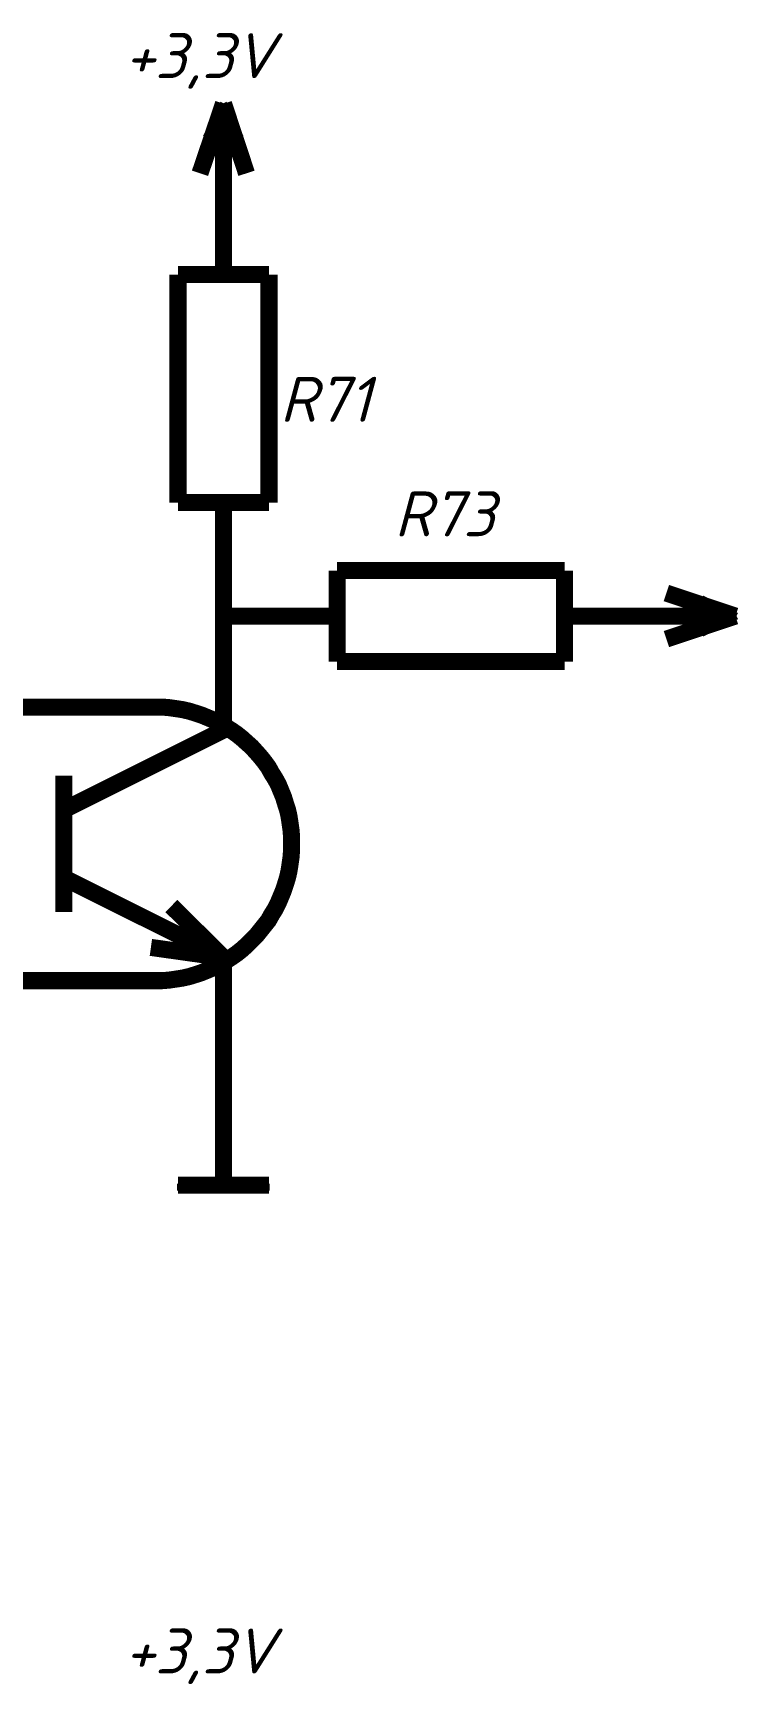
# Model space of a CAD drawing. Header units: inches. Extents: x 0 to 841, y 0 to 594.
# Drawn here: x 574.1 to 605.4, y 83.1 to 155.6 of the extents above; entities that cross this region are included whole.
import ezdxf

# ---------------------------------------------------------------- set-up
doc = ezdxf.new("R2010")
doc.units = ezdxf.units.IN
doc.layers.add('Sheet', color=255, linetype='Continuous')
doc.styles.get("Standard").update_dxf_attribs({"font": 'isocpeui.ttf'})

msp = doc.modelspace()

# ---------------------------------------------------------------- linework, layer by layer
at = {"layer": 'Sheet'}
for points in [[(581.478, 149.443, 0.749, 0.749, 0), (582.511, 152.498, 0.749, 0.749, 0)], [(582.511, 152.52, 0.3, 0.3, 0), (581.747, 151.015, 0.3, 0.3, 0)], [(582.511, 149.982, 0.749, 0.749, 0), (582.511, 152.498, 0.749, 0.749, 0)], [(582.511, 152.498, 0.749, 0.749, 0), (583.521, 149.443, 0.749, 0.749, 0)], [(582.511, 152.52, 0.3, 0.3, 0), (583.252, 151.015, 0.3, 0.3, 0)], [(582.511, 149.982, 0.3, 0.3, 0), (582.511, 152.52, 0.3, 0.3, 0)], [(582.511, 144.996, 0.749, 0.749, 0), (582.511, 149.982, 0.749, 0.749, 0)], [(582.511, 144.996, 0.3, 0.3, 0), (582.511, 149.982, 0.3, 0.3, 0)], [(580.512, 144.996, 0.749, 0.749, 0), (580.512, 134.98, 0.749, 0.749, 0)], [(584.509, 144.996, 0.749, 0.749, 0), (580.512, 144.996, 0.749, 0.749, 0)], [(584.509, 134.98, 0.749, 0.749, 0), (584.509, 144.996, 0.749, 0.749, 0)], [(580.512, 134.98, 0.749, 0.749, 0), (584.509, 134.98, 0.749, 0.749, 0)], [(582.511, 134.98, 0.749, 0.749, 0), (582.511, 129.994, 0.749, 0.749, 0)], [(582.511, 134.98, 0.3, 0.3, 0), (582.511, 129.994, 0.3, 0.3, 0)], [(597.49, 131.993, 0.749, 0.749, 0), (587.496, 131.993, 0.749, 0.749, 0)], [(587.496, 131.993, 0.749, 0.749, 0), (587.496, 127.995, 0.749, 0.749, 0)], [(597.49, 127.995, 0.749, 0.749, 0), (597.49, 131.993, 0.749, 0.749, 0)], [(601.959, 131.004, 0.749, 0.749, 0), (604.991, 129.994, 0.749, 0.749, 0)], [(605.036, 129.994, 0.3, 0.3, 0), (603.509, 130.757, 0.3, 0.3, 0)], [(582.511, 124.985, 0.749, 0.749, 0), (582.511, 129.994, 0.749, 0.749, 0)], [(587.496, 129.994, 0.749, 0.749, 0), (582.511, 129.994, 0.749, 0.749, 0)], [(582.511, 124.985, 0.3, 0.3, 0), (582.511, 129.994, 0.3, 0.3, 0)], [(587.496, 129.994, 0.3, 0.3, 0), (582.511, 129.994, 0.3, 0.3, 0)], [(597.49, 129.994, 0.749, 0.749, 0), (602.498, 129.994, 0.749, 0.749, 0)], [(597.49, 129.994, 0.3, 0.3, 0), (602.498, 129.994, 0.3, 0.3, 0)], [(604.991, 129.994, 0.749, 0.749, 0), (601.959, 128.983, 0.749, 0.749, 0)], [(602.498, 129.994, 0.749, 0.749, 0), (604.991, 129.994, 0.749, 0.749, 0)], [(602.498, 129.994, 0.3, 0.3, 0), (605.036, 129.994, 0.3, 0.3, 0)], [(605.036, 129.994, 0.3, 0.3, 0), (603.509, 129.23, 0.3, 0.3, 0)], [(587.496, 127.995, 0.749, 0.749, 0), (597.49, 127.995, 0.749, 0.749, 0)], [(555, 125.996, 0.749, 0.749, 0), (579.501, 125.996, 0.749, 0.749, 0)], [(585.498, 119.999, 0.749, 0.749, 0), (585.498, 120.314, 0.749, 0.749, 0), (585.475, 120.606, 0.749, 0.749, 0), (585.43, 120.92, 0.749, 0.749, 0), (585.385, 121.212, 0.749, 0.749, 0), (585.318, 121.504, 0.749, 0.749, 0), (585.228, 121.774, 0.749, 0.749, 0), (585.138, 122.066, 0.749, 0.749, 0), (585.026, 122.335, 0.749, 0.749, 0), (584.914, 122.605, 0.749, 0.749, 0), (584.779, 122.852, 0.749, 0.749, 0), (584.622, 123.099, 0.749, 0.749, 0), (584.487, 123.346, 0.749, 0.749, 0), (584.307, 123.593, 0.749, 0.749, 0), (584.128, 123.817, 0.749, 0.749, 0), (583.948, 124.02, 0.749, 0.749, 0), (583.746, 124.244, 0.749, 0.749, 0), (583.544, 124.424, 0.749, 0.749, 0), (583.319, 124.626, 0.749, 0.749, 0), (583.095, 124.806, 0.749, 0.749, 0), (582.87, 124.963, 0.749, 0.749, 0), (582.623, 125.12, 0.749, 0.749, 0), (582.376, 125.277, 0.749, 0.749, 0), (582.106, 125.412, 0.749, 0.749, 0), (581.837, 125.524, 0.749, 0.749, 0), (581.567, 125.637, 0.749, 0.749, 0), (581.298, 125.726, 0.749, 0.749, 0), (581.006, 125.816, 0.749, 0.749, 0), (580.714, 125.884, 0.749, 0.749, 0), (580.422, 125.929, 0.749, 0.749, 0), (580.108, 125.973, 0.749, 0.749, 0), (579.816, 125.996, 0.749, 0.749, 0), (579.501, 125.996, 0.749, 0.749, 0)], [(579.501, 125.996, 0.749, 0.749, 0), (579.501, 125.996, 0.749, 0.749, 0), (579.501, 125.996, 0.749, 0.749, 0), (579.501, 125.996, 0.749, 0.749, 0), (579.501, 125.996, 0.749, 0.749, 0), (579.501, 125.996, 0.749, 0.749, 0), (579.501, 125.996, 0.749, 0.749, 0), (579.501, 125.996, 0.749, 0.749, 0), (579.501, 125.996, 0.749, 0.749, 0), (579.501, 125.996, 0.749, 0.749, 0), (579.501, 125.996, 0.749, 0.749, 0), (579.501, 125.996, 0.749, 0.749, 0), (579.501, 125.996, 0.749, 0.749, 0), (579.501, 125.996, 0.749, 0.749, 0), (579.501, 125.996, 0.749, 0.749, 0), (579.501, 125.996, 0.749, 0.749, 0), (579.501, 125.996, 0.749, 0.749, 0), (579.501, 125.996, 0.749, 0.749, 0), (579.501, 125.996, 0.749, 0.749, 0), (579.501, 125.996, 0.749, 0.749, 0), (579.501, 125.996, 0.749, 0.749, 0), (579.501, 125.996, 0.749, 0.749, 0), (579.501, 125.996, 0.749, 0.749, 0), (579.501, 125.996, 0.749, 0.749, 0), (579.501, 125.996, 0.749, 0.749, 0), (579.501, 125.996, 0.749, 0.749, 0), (579.501, 125.996, 0.749, 0.749, 0), (579.501, 125.996, 0.749, 0.749, 0), (579.501, 125.996, 0.749, 0.749, 0), (579.501, 125.996, 0.749, 0.749, 0), (579.501, 125.996, 0.749, 0.749, 0), (579.501, 125.996, 0.749, 0.749, 0), (579.501, 125.996, 0.749, 0.749, 0)], [(575.504, 121.482, 0.749, 0.749, 0), (582.511, 124.985, 0.749, 0.749, 0)], [(575.504, 122.986, 0.749, 0.749, 0), (575.504, 116.99, 0.749, 0.749, 0)], [(579.501, 113.98, 0.749, 0.749, 0), (579.816, 113.98, 0.749, 0.749, 0), (580.108, 114.003, 0.749, 0.749, 0), (580.422, 114.048, 0.749, 0.749, 0), (580.714, 114.093, 0.749, 0.749, 0), (581.006, 114.16, 0.749, 0.749, 0), (581.298, 114.25, 0.749, 0.749, 0), (581.567, 114.34, 0.749, 0.749, 0), (581.837, 114.452, 0.749, 0.749, 0), (582.106, 114.564, 0.749, 0.749, 0), (582.376, 114.699, 0.749, 0.749, 0), (582.623, 114.856, 0.749, 0.749, 0), (582.87, 115.013, 0.749, 0.749, 0), (583.095, 115.171, 0.749, 0.749, 0), (583.319, 115.35, 0.749, 0.749, 0), (583.544, 115.552, 0.749, 0.749, 0), (583.746, 115.755, 0.749, 0.749, 0), (583.948, 115.957, 0.749, 0.749, 0), (584.128, 116.181, 0.749, 0.749, 0), (584.307, 116.406, 0.749, 0.749, 0), (584.487, 116.63, 0.749, 0.749, 0), (584.622, 116.877, 0.749, 0.749, 0), (584.779, 117.125, 0.749, 0.749, 0), (584.914, 117.394, 0.749, 0.749, 0), (585.026, 117.664, 0.749, 0.749, 0), (585.138, 117.933, 0.749, 0.749, 0), (585.228, 118.203, 0.749, 0.749, 0), (585.318, 118.495, 0.749, 0.749, 0), (585.385, 118.787, 0.749, 0.749, 0), (585.43, 119.078, 0.749, 0.749, 0), (585.475, 119.393, 0.749, 0.749, 0), (585.498, 119.685, 0.749, 0.749, 0), (585.498, 119.999, 0.749, 0.749, 0)], [(575.504, 118.495, 0.749, 0.749, 0), (582.511, 114.991, 0.749, 0.749, 0)], [(580.22, 117.259, 0.749, 0.749, 0), (582.511, 114.991, 0.749, 0.749, 0)], [(582.511, 114.991, 0.749, 0.749, 0), (579.322, 115.44, 0.749, 0.749, 0)], [(582.511, 114.991, 0.749, 0.749, 0), (582.511, 109.983, 0.749, 0.749, 0)], [(582.511, 114.991, 0.3, 0.3, 0), (582.511, 109.983, 0.3, 0.3, 0)], [(555, 113.98, 0.749, 0.749, 0), (579.501, 113.98, 0.749, 0.749, 0)], [(582.511, 109.983, 0.749, 0.749, 0), (582.511, 104.997, 0.749, 0.749, 0)], [(582.511, 109.983, 0.3, 0.3, 0), (582.511, 104.907, 0.3, 0.3, 0)], [(580.512, 104.997, 0.749, 0.749, 0), (584.509, 104.997, 0.749, 0.749, 0)], [(580.467, 104.907, 0.3, 0.3, 0), (584.532, 104.907, 0.3, 0.3, 0)]]:
    msp.add_lwpolyline(points, format="xyseb", dxfattribs=at)

# ---------------------------------------------------------------- texts
for s, p in [('+3,3V', (578.154, 153.621)), ('R71', (584.981, 138.528)), ('R73', (590.012, 133.497)), ('+3,3V', (578.154, 83.548))]:
    msp.add_text(s, height=1.9764, dxfattribs=at).set_placement(p)

doc.saveas('drawing.dxf')
